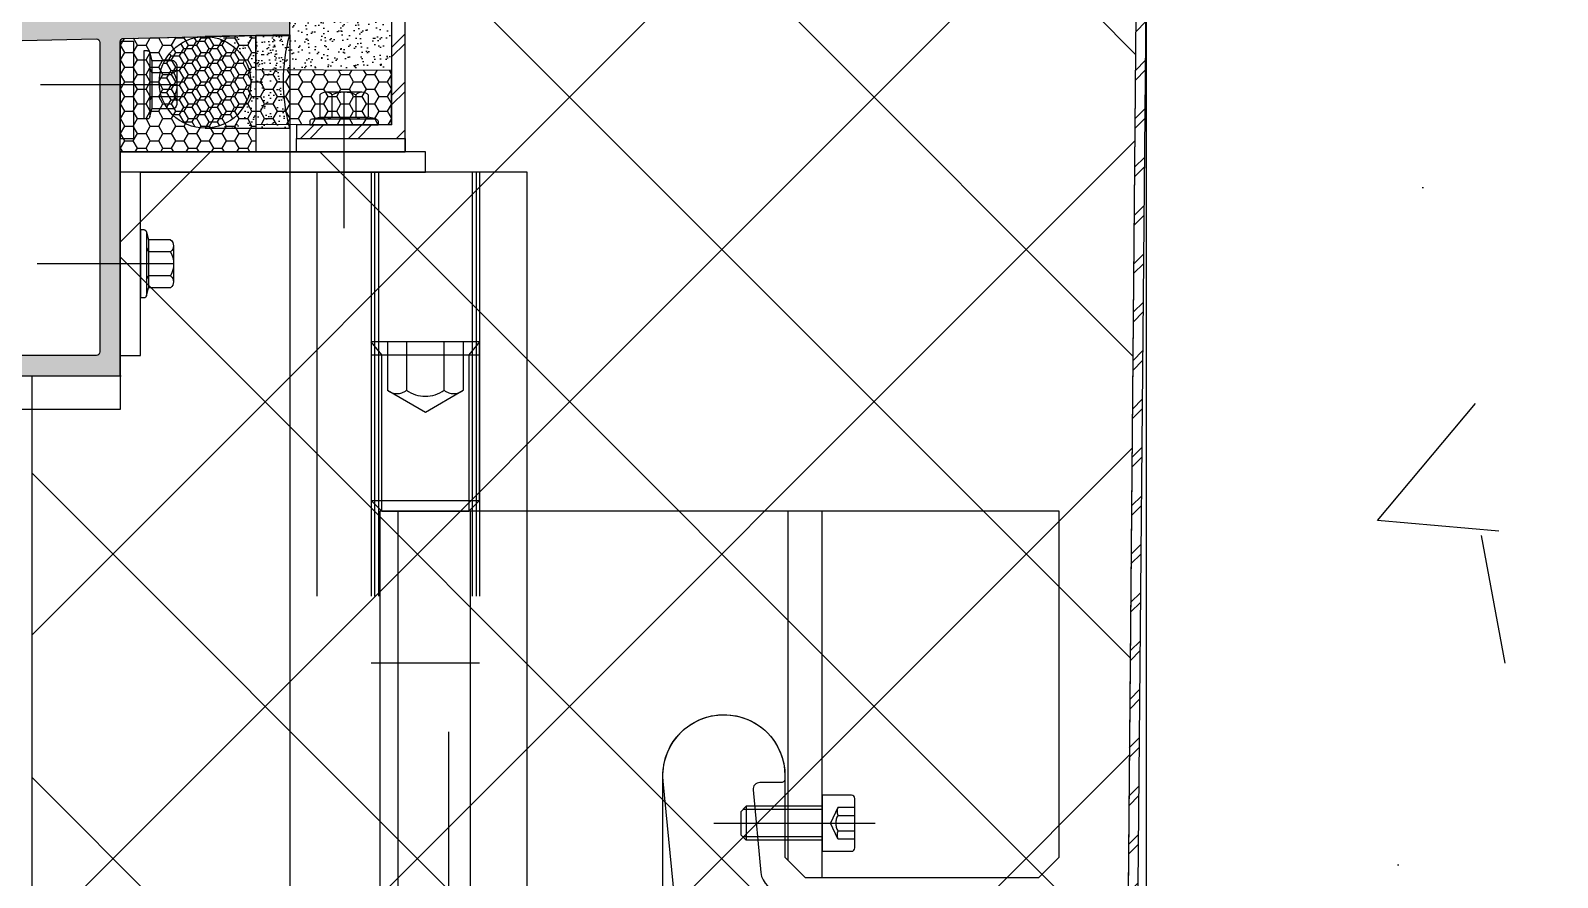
# Model space of a CAD drawing. Header units: millimetres. Extents: x 12351878 to 12381578, y 696206 to 738256.
# Drawn here: x 12366496.3 to 12366721.5, y 724454.5 to 724579.4 of the extents above; entities that cross this region are included whole.
import ezdxf

# ---------------------------------------------------------------- set-up
doc = ezdxf.new("R2010")
doc.units = ezdxf.units.MM
doc.header["$LTSCALE"] = 1000
for name, pattern in [('CENTER', [50.800000000000004, 31.75, -6.35, 6.35, -6.35]), ('CENTER2', [28.575000000000003, 19.05, -3.175, 3.175, -3.175]), ('DOT2', [0.125, 0, -0.125]), ('HIDDEN', [0.125, 0.0625, -0.0625]), ('HIDDEN2', [4.762499999999999, 3.175, -1.5875])]:
    doc.linetypes.add(name, pattern=pattern)
for name, color, linetype in [('A-WALL-PATT', 8, 'Continuous'), ('ELASTOMER', 6, 'Continuous'), ('ELASTOMER-V', 241, 'Continuous'), ('ELASTROMER-V', 241, 'Continuous'), ('EXTRUSION-V', 141, 'Continuous'), ('EXTRUSION1', 4, 'Continuous'), ('EXTRUSION2', 133, 'Continuous'), ('FASTENER', 191, 'Continuous'), ('GRID', 8, 'CENTER'), ('INSUL', 8, 'HIDDEN'), ('SILICONE', 8, 'Continuous'), ('STEEL', 3, 'Continuous'), ('STEEL-V', 71, 'Continuous'), ('SYMBOL', 7, 'Continuous'), ('型材断面填充', 254, 'Continuous')]:
    doc.layers.add(name, color=color, linetype=linetype)
pattern_1 = [(0, (-32889.20458226278, 32354.46443562792), (1.875, 1.082531754730548), [1.25, -2.5]), (120, (-32889.20458226278, 32354.46443562792), (-1.875, 1.082531754730549), [1.249999999999995, -2.49999999999999]), (59.99999999999999, (-32889.20458226278, 32354.46443562792), (4.163336342344337e-16, 2.165063509461097), [-2.5, 1.25])]

# ---------------------------------------------------------------- blocks, each defined once
blk = doc.blocks.new('*U74')
at = {"linetype": 'ByBlock', "lineweight": -2}
for p, q in [((2.657142857144208, 4.857142857152212), (-2.657142857144208, 4.857142857152212)), ((-3.542857142858338, 4.400000000008731), (-3.542857142858338, 1.14285714286234)), ((-1.77142857142826, 4.400000000008731), (-1.77142857142826, 1.14285714286234)), ((1.77142857142826, 4.400000000008731), (1.77142857142826, 1.14285714286234)), ((3.542857142858338, 4.400000000008731), (3.542857142858338, 1.14285714286234)), ((-5.028571428571013, 0.5142857142927824), (-5.028571428571013, 7.275957614183426e-12)), ((5.028571428571013, 7.275957614183426e-12), (-5.028571428571013, 7.275957614183426e-12)), ((-4.685714285715221, 0.857142857152212), (-3.542857142858338, 1.14285714286234)), ((4.685714285715221, 0.857142857152212), (-4.685714285715221, 0.857142857152212)), ((3.542857142858338, 1.14285714286234), (-3.542857142858338, 1.14285714286234)), ((-2.332922000361577, 0.857142857152212), (-1.77142857142826, 1.14285714286234)), ((2.458636286075489, 0.857142857152212), (1.77142857142826, 1.14285714286234)), ((4.685714285715221, 0.857142857152212), (3.542857142858338, 1.14285714286234)), ((5.028571428571013, 0.5142857142927824), (5.028571428571013, 7.275957614183426e-12))]:
    blk.add_line(p, q, dxfattribs=at)
for centre, radius, start, end in [((-2.657142857144208, 3.770535714291327), 1.086607142857136, 35.40085557752613, 144.5991444224739), ((0, 1.196428571434808), 3.660714285714072, 61.05941179989344, 118.9405882001066), ((2.657142857144208, 3.770535714291327), 1.086607142857129, 35.40085557752613, 144.5991444224739), ((-4.685714285715221, 0.5142857142927824), 0.3428571428571428, 90, 180), ((4.685714285715221, 0.5142857142927824), 0.3428571428571428, 0, 90)]:
    blk.add_arc(centre, radius, start, end, dxfattribs=at)
at = {"layer": 'GRID', "ltscale": 0.5}
blk.add_line((0, 4.857142857159488), (0, -15.2504499456628), dxfattribs=at)
blk = doc.blocks.new('gyblcqs2')
at = {"layer": 'ELASTOMER-V', "linetype": 'ByBlock'}
h = blk.add_hatch(dxfattribs=at)
h.set_pattern_fill('HONEY', color=256, scale=10, style=0)
h.set_pattern_definition([(0, (-28725.5163159091, 28341.05288615252), (1.875, 1.082531754730548), [1.25, -2.5]), (120, (-28725.5163159091, 28341.05288615252), (-1.875, 1.082531754730549), [1.249999999999989, -2.499999999999979]), (59.99999999999999, (-28725.5163159091, 28341.05288615252), (4.163336342344337e-16, 2.165063509461097), [-2.5, 1.25])])
edge = h.paths.add_edge_path()
edge.add_arc((3374.498922187835, -3001.173253379064), 6.753481548423359, 0, 360)
at = {"layer": 'SILICONE', "linetype": 'ByBlock'}
h = blk.add_hatch(dxfattribs=at)
h.set_pattern_fill('AR-SAND', color=256, angle=270, style=0)
h.set_pattern_definition([(307.5, (-28725.5163159091, 28341.05288615252), (1.926823769013159, 0.0629933581096078), [0, -1.519999999999994, 0, -1.699999999999994, 0, -1.624999999999994]), (277.5, (-28725.5163159091, 28341.05288615252), (2.82214606522974, -1.769776705267728), [0, -0.82, 0, -1.37, 0, -0.525]), (237.5, (-28725.5163159091, 28342.28288615262), (0.005659053536964369, -3.114141861751495), [0, -0.5, 0, -1.8, 0, -2.35]), (227.5, (-28725.5163159091, 28342.28288615262), (0.8776755649342488, -3.006126604572294), [0, -0.2499999999999987, 0, -1.179999999999989, 0, -1.349999999999989])])
edge = h.paths.add_edge_path()
edge.add_line((3386.99998813495, -2994.145414050785), (3374.498922187631, -2994.418164581672))
edge.add_arc((3374.498118530959, -3001.172449754551), 6.754285220730952, -89.99318267530771, 89.99318267524598, ccw=False)
edge.add_line((3374.498922187835, -3007.92673492746), (3386.999987759627, -3007.926735268105))
edge.add_arc((3412.300950417295, -3001.036075348849), 26.22250761355499, 164.7651204505971, 195.234876426847, ccw=False)
at = {"layer": 'ELASTOMER'}
blk.add_circle((3374.498922187835, -3001.173253379064), 6.753481548423359, dxfattribs=at)
at = {"layer": 'ELASTROMER-V', "linetype": 'HIDDEN', "elevation": 5.176894548983447e-10}
blk.add_lwpolyline([(3361.99998813495, -3009.428334188764), (3363.99998813495, -3009.428342525614), (3363.99998813495, -2995.145329346997), (3361.99998813495, -2995.145321010263)], close=True, dxfattribs=at)
at = {"layer": 'SILICONE', "elevation": -6.694355303533307e-08}
blk.add_lwpolyline([(3386.99998813495, -2994.145414050785), (3374.498922187835, -2994.418164581642, -0.9998810223153977), (3374.498922187835, -3007.92673492746), (3386.999987758696, -3007.926735268207, -0.133738286600019)], format="xyb", close=True, dxfattribs=at)
at = {"layer": 'FASTENER', "xscale": -1, "rotation": 269.9998805842857}
blk.add_blockref('*U74', (3365.499988218769, -3001.536835742765), dxfattribs=at)
blk = doc.blocks.new('M16x25紧定螺钉')
at = {"color": 0, "linetype": 'HIDDEN'}
for p, q in [((-6.400001007872561, 23.09319395154671), (-8.000001259849341, 25)), ((8.000001259841156, 25), (-8.000001259849341, 25)), ((-5.574803149602303, 25), (-5.574803149602303, 17.85669291339218)), ((5.57480315180419, 25), (5.57480315180419, 17.85669291466911)), ((8.000001259841156, 25), (6.400001010075357, 23.09319395154671)), ((-8.000001259849341, 23.09319395154671), (8.000001259841156, 23.09319395154671)), ((-6.400001007872561, 0), (-6.400001007872561, 23.09319395154671)), ((6.400001010075357, 23.09319395154671), (6.400001007872561, 0))]:
    blk.add_line(p, q, dxfattribs=at)
at = {"color": 0, "linetype": 'ByBlock'}
for p, q in [((-8.000001259849341, 25), (-8.000001259849341, 1.60000025197769)), ((8.000001262013939, 1.60000025197769), (8.000001259841156, 25)), ((8.000001259841156, 1.60000025197769), (8.000001259841156, 25)), ((-8.000001259849341, 1.60000025197769), (8.000001262013939, 1.60000025197769)), ((-8.000001259849341, 1.60000025197769), (-6.400001007872561, 0)), ((-6.400001007872561, 0), (6.400001007872561, 0)), ((6.400001007872561, 0), (8.000001259841156, 1.60000025197769))]:
    blk.add_line(p, q, dxfattribs=at)
at = {"color": 0, "linetype": 'HIDDEN'}
blk.add_lwpolyline([(-2.787401574791147, 25), (-2.787401574829346, 17.85669291335762, -0.3617968702112095), (-5.574803149602303, 17.85669291339218), (-9.094947017729282e-12, 14.63807881429057), (5.57480315180419, 17.85669291466911, -0.3617968702112239), (2.787401577032142, 17.85669291335762), (2.787401574831165, 25)], format="xyb", dxfattribs=at)
blk.add_arc((1.129592419601977e-09, 21.78119709906059), 4.813661875220047, 234.6155078824984, 305.3844921162871, dxfattribs=at)
blk = doc.blocks.new('HSM05x12')
at = {"layer": 'FASTENER', "color": 9, "linetype": 'CENTER2'}
blk.add_line((0, -15.97678127722986), (0, 7.799587753531569), dxfattribs=at)
at = {"layer": 'FASTENER', "color": 8, "linetype": 'HIDDEN2'}
for p, q in [((-2.30940107675849, 4.82000000000005), (-2.30940107675849, 2.31999999999789)), ((-1.154700538379302, 2.32000000000005), (-1.154700538379302, 4.82000000000005)), ((1.154700538379302, 4.82000000000005), (1.154700538379302, 2.32000000000005)), ((2.30940107675849, 2.32000000000005), (2.30940107675849, 4.82000000000005)), ((-2.309401076759514, 2.319999999998458), (-3.410605131648481e-13, 1.243108592156204)), ((2.30940107675849, 2.32000000000005), (0, 1.243108592156204)), ((-2.5, 0), (-2.5, -6)), ((-2, 0), (-2, -6)), ((2, 0), (2, -6)), ((2.5, 0), (2.5, -6))]:
    blk.add_line(p, q, dxfattribs=at)
at = {"layer": 'FASTENER'}
for p, q in [((-2.5, -6), (-2.5, -11.20000000000005)), ((2.5, -6), (2.5, -11.19999999999993)), ((-2.5, -11.20000000000005), (-1.700000000000045, -12)), ((2.5, -11.20000000000005), (1.700000000000045, -12)), ((-1.700000000000045, -12.00000000000011), (1.700000000000045, -12))]:
    blk.add_line(p, q, dxfattribs=at)
at = {"layer": 'FASTENER', "color": 8}
for p, q in [((-2, -6), (-2, -11.70000000000005)), ((2, -6), (2, -11.70000000000005)), ((-2.5, -11.20000000000005), (2.5, -11.20000000000005))]:
    blk.add_line(p, q, dxfattribs=at)
at = {"layer": 'FASTENER'}
blk.add_lwpolyline([(-4.139999999999986, 0), (4.139999999999986, 0), (4.139999999999986, 4.32000000000005, 0.414213562373095), (3.639999999999986, 4.82000000000005), (-3.639999999999986, 4.82000000000005, 0.414213562373095), (-4.139999999999986, 4.32000000000005)], format="xyb", close=True, dxfattribs=at)
at = {"layer": 'FASTENER', "color": 8, "linetype": 'HIDDEN2'}
for centre, radius, start, end in [((-1.732050807571113, 3.55813164784206), 1.366127120997101, 245.0000000000356, 294.9999999999644), ((0, 4.211891405741426), 2.216435522286071, 238.6025353994529, 301.3974646005471), ((1.732050807571113, 3.55813164784206), 1.366127120997101, 245.0000000000356, 294.9999999999644)]:
    blk.add_arc(centre, radius, start, end, dxfattribs=at)
blk = doc.blocks.new('20221207-AZM03')
at = {"layer": 'EXTRUSION-V', "linetype": 'HIDDEN'}
for p, q in [((-99.99991445196792, 124.9999999999782, -3.897280540496723e-05), (-99.99913865236158, -80.00000000001455, 0.0005034949575291102)), ((-95.99913865241979, 124.9999999999782, -0.008371110168176342), (-95.99913865236158, -80.00000000001455, 0.0005034949575291102)), ((-88.00000791467028, 124.9999999999782, -0.008874669647031644), (-88.00000791467028, 52.59592648219405, -0.008874669647031644)), ((-87.50000791467028, 124.9999999999782, -0.008874669647031644), (-87.50000791467028, 52.59592648219405, -0.008874669647031644)), ((-86.90000665484695, 124.9999999999782, -0.008874605125705452), (-86.90000665478874, -80.00000000001455)), ((-73.10000665485859, 124.9999999999782, -0.008874605125705452), (-73.10000665480038, -80.00000000000728)), ((-72.50000539497705, 124.9999999999782, -0.008874669647031644), (-72.50000539497705, 52.59592648219405, -0.008874669647031644)), ((-72.00000539497705, 124.9999999999782, -0.008874669647031644), (-72.00000539497705, 52.59592648219405, -0.008874669647031644)), ((-84.06605242144724, 74.99999999997817), (-84.06605242144724, -20.00000000002183)), ((-76.54938735700853, -20.00000000002183), (-76.54938735700853, 74.99999999997817)), ((-73.39938735698524, 74.99999999997817), (-73.39938735698524, -20.00000000002183)), ((-26.4573183406319, 23.50000000184082, -0.008874605124980698), (-26.4573183406319, 74.99999999997817, -0.008874605124980698)), ((-21.4573183406319, 21.00000000184082, -0.008874605124980698), (-21.4573183406319, 74.99999999997817, -0.008874605124980698)), ((-72.00000539497705, 52.59592648219405, -0.008874605125705452), (-88.00000791467028, 52.59592648219405, -0.008874609561551011))]:
    blk.add_line(p, q, dxfattribs=at)
at = {"layer": 'EXTRUSION2'}
blk.add_lwpolyline([(-125.0140091272988, 124.9999999999782), (-125.0140091272988, 90.00000677529897), (-185.0000066503708, 90.00000677529897), (-185.0000066503708, -80.00297596374003), (-65.00000665045809, -80.00000000000728), (-65.0000066505163, 124.9999999999782)], close=True, dxfattribs=at)
at = {"layer": 'EXTRUSION2', "elevation": 0.008874605125705448}
blk.add_lwpolyline([(13.49999334916356, 24.00000000181171), (13.49999334922177, 74.99999999997817), (-86.69938735709002, 74.99999999997817), (-86.69938735709002, -20.00000000002183), (-47.9573183406319, -20.00000000002183), (-45.95731833632453, -17.99999999571446), (-44.9573183406319, -17.00000000002183), (-44.9573183406319, 35.99999999997817, -0.9999999999999999), (-26.9573183406319, 35.99999999997817), (-26.9573183406319, 24.00000000184082), (-23.9573183406319, 21.00000000184082), (10.49999334919266, 21.00000000184082)], format="xyb", close=True, dxfattribs=at)
at = {"layer": 'EXTRUSION2'}
blk.add_lwpolyline([(-41.95731834064645, 5), (-44.92199767740385, 35.20342960815469, -1.069153412926147), (-26.9664337287395, 35.59503840185062, -0.4714027029211819), (-27.45731834064645, 35), (-29.96282659527787, 35), (-30.66833484992094, 35, 0.4424391676672669), (-31.66378791343595, 33.90474666205409), (-30.49729750338884, 21.71423998616228, 0.3865402748554823), (-27.51093831296021, 19.00000000000728)], format="xyb", dxfattribs=at)
at = {"layer": 'FASTENER'}
blk.add_blockref('M16x25紧定螺钉', (-80.00000665050175, 74.99999999997817), dxfattribs=at)
at = {"layer": 'FASTENER', "rotation": 270.0000000004102}
blk.add_blockref('HSM05x12', (-21.4573183406319, 28.99999999994907), dxfattribs=at)
blk = doc.blocks.new('20211011-LC14')
at = {"layer": '型材断面填充', "linetype": 'ByBlock'}
h = blk.add_hatch(color=256, dxfattribs=at)
edge = h.paths.add_edge_path()
edge.add_line((45.5, -59.99999322282019), (174.9999933493964, -59.99999322470103))
edge.add_line((174.9999933493964, -59.99999322470103), (174.9999933493964, -10.75173527537845))
edge.add_arc((175.4999933493933, -10.75173527537425), 0.499999999996902, 91.24989143565108, 180.000000000481, ccw=False)
edge.add_line((175.4890868540533, -10.2518542411708), (199.9999933496438, -9.717070824521215))
edge.add_line((199.9999933496438, -9.717070824521215), (199.9999933496438, -7))
edge.add_arc((199.4999933496438, -7), 0.5, 0, 90)
edge.add_line((199.4999933496438, -6.5), (190.4999933493964, -6.5))
edge.add_arc((190.4999933493964, -6), 0.5, 180, 270, ccw=False)
edge.add_line((189.9999933493964, -6), (189.9999933493964, 30.50758648334886))
edge.add_arc((188.9999933493831, 30.5075864833463), 1.000000000013301, 1.467635152195004e-10, 52.43140797121713)
edge.add_line((189.6097041102403, 31.30021047246191), (183.7695821635789, 35.79261196990774))
edge.add_arc((183.1598714027308, 34.99998798080215), 0.9999999999998032, 52.43140797127979, 90.00000000017589)
edge.add_line((183.1598714027277, 35.99998798080196), (176.9999933493964, 35.99998798078741))
edge.add_arc((176.9999933493964, 35.49998798078741), 0.5, 90, 180)
edge.add_line((176.4999933493964, 35.49998798078741), (176.4999933493964, 34.99998798078741))
edge.add_arc((176.9999933493964, 34.99998798078741), 0.5, 180, 270)
edge.add_line((176.9999933493964, 34.49998798078741), (177.9999933493964, 34.49998798078741))
edge.add_line((177.9999933493964, 34.49998798078741), (177.9999933493964, 32.99998798078741))
edge.add_arc((178.9999933493971, 32.99998798078676), 1.000000000000739, 179.9999999999625, 277.4377230727216)
edge.add_arc((179.1999933494058, 32.29998798077687), 0.2999999999905972, 256.3982532902521, 359.9999999997897)
edge.add_line((179.4999933493964, 32.29998798077577), (179.4999933493964, 33.99998798078741))
edge.add_line((179.4999933493964, 33.99998798078741), (181.4999933493964, 33.99998798078741))
edge.add_line((181.4999933493964, 33.99998798078741), (181.4999933493964, 23.99998798078741))
edge.add_line((181.4999933493964, 23.99998798078741), (179.4999933493964, 23.99998798078741))
edge.add_line((179.4999933493964, 23.99998798078741), (179.4999933493964, 25.69998798080633))
edge.add_arc((179.1999933494009, 25.69998798080624), 0.2999999999955207, 1.628443996933635e-11, 103.601746708554)
edge.add_arc((178.9999933494039, 24.9999879807949), 1.000000000007517, 82.56227692772002, 180.0000000004289)
edge.add_line((177.9999933493964, 24.99998798078741), (177.9999933494109, 22.99998798082379))
edge.add_arc((178.9999933494109, 22.99998798083107), 1, 180.0000000004169, 270)
edge.add_line((178.9999933494109, 21.99998798083107), (181.4999933493964, 21.99998798083107))
edge.add_arc((181.4999933493964, 23.99998798083107), 2, 270, 360)
edge.add_line((183.4999933493964, 23.99998798083107), (183.4999933493964, 26.99998798083107))
edge.add_arc((185.2499933494255, 26.99998798082379), 1.750000000029104, 1.190869625133928e-10, 179.9999999997618, ccw=False)
edge.add_line((186.9999933494546, 26.99998798082743), (186.9999933494109, -4.064733805778815))
edge.add_arc((183.9999933494078, -4.064733805770977), 3.000000000003098, 271.2498914352225, 359.99999999985033, ccw=False)
edge.add_line((184.0654323214258, -7.064020011013781), (131.9999935747255, -8.199993224701757))
edge.add_line((131.9999935747255, -8.199993224701757), (111.50000000008, -8.199993224701757))
edge.add_line((111.50000000008, -8.199993224701757), (111.5000000000655, -1.499993224701029))
edge.add_line((111.5000000000655, -1.499993224701029), (112.5000000000509, -1.499993224701029))
edge.add_line((112.5000000000509, -1.499993224701029), (112.5000000000509, 0.5000067752989708))
edge.add_line((112.5000000000509, 0.5000067752989708), (111.5000000000655, 0.5000067752989708))
edge.add_line((111.5000000000655, 0.5000067752989708), (111.5000000000073, 31.99998798081288))
edge.add_arc((112.5000000000127, 31.99998798081106), 1.000000000005457, 89.9999999998958, 179.9999999998958, ccw=False)
edge.add_line((112.5000000000146, 32.99998798081651), (116.0000000000728, 32.99998798080196))
edge.add_arc((116.0000000000709, 31.99998798080742), 0.999999999994543, 7.294715942407493e-10, 89.9999999998958, ccw=False)
edge.add_line((117.0000000000655, 31.99998798082015), (117.000000000211, 23.99998798068555))
edge.add_arc((119.0000000001164, 23.99998798072193), 1.999999999905413, 180.0000000010422, 270)
edge.add_line((119.0000000001164, 21.99998798081651), (124.0000000000655, 21.99998798081651))
edge.add_arc((124.0000000000655, 22.99998798081651), 1, 270, 360.0000000016676)
edge.add_line((125.0000000000655, 22.99998798084562), (125.0000000000073, 24.99998798084562))
edge.add_arc((124.0000000000056, 24.99998798081435), 1.000000000001677, 1.791695507596476e-09, 97.4377230638316)
edge.add_arc((123.8000000000534, 25.69998798087149), 0.2999999999879551, 76.39825327102172, 179.9999999999389)
edge.add_line((123.5000000000655, 25.69998798087181), (123.5000000000655, 23.99998798080196))
edge.add_line((123.5000000000655, 23.99998798080196), (120.0000000001237, 23.99998798080196))
edge.add_line((120.0000000001237, 23.99998798080196), (120.0000000000655, 33.99998798080196))
edge.add_line((120.0000000000655, 33.99998798080196), (123.5000000000073, 33.99998798081651))
edge.add_line((123.5000000000073, 33.99998798081651), (123.4999999998909, 32.2999879808267))
edge.add_arc((123.7999999998824, 32.2999879808081), 0.2999999999915417, 179.9999999964473, 283.6017467767163)
edge.add_arc((124.0000000001817, 32.99998798072946), 0.9999999998255769, 262.56227692888, 360.0000000041538)
edge.add_line((125.0000000000073, 32.99998798080196), (124.9999999998618, 34.99998798088927))
edge.add_arc((123.9999999998563, 34.99998798081106), 1.000000000005457, 4.481477879469995e-09, 90.00000000010422)
edge.add_line((123.9999999998545, 35.99998798081651), (103.5000000000218, 35.99998798077286))
edge.add_arc((103.5000000000218, 35.49998798077286), 0.5, 90, 180)
edge.add_line((103.0000000000218, 35.49998798077286), (103.0000000000218, 34.99998798077286))
edge.add_arc((103.5000000000218, 34.99998798077286), 0.5, 180, 270)
edge.add_line((103.5000000000218, 34.49998798077286), (105.0000000000218, 34.49998798077286))
edge.add_line((105.0000000000218, 34.49998798077286), (105.0000000000218, 32.99998798077286))
edge.add_arc((106.0000000000212, 32.99998798077345), 0.9999999999993321, 180.0000000000338, 277.4377230715521)
edge.add_arc((106.2000000000048, 32.29998798079065), 0.3000000000170459, 256.3982532923818, 359.9999999999375)
edge.add_line((106.5000000000218, 32.29998798079032), (106.5000000000218, 33.99998798077286))
edge.add_line((106.5000000000218, 33.99998798077286), (108.5000000000218, 33.99998798077286))
edge.add_line((108.5000000000218, 33.99998798077286), (108.5000000000218, 23.99998798077286))
edge.add_line((108.5000000000218, 23.99998798077286), (106.5000000000218, 23.99998798077286))
edge.add_line((106.5000000000218, 23.99998798077286), (106.5000000000218, 25.6999879807554))
edge.add_arc((106.2000000000048, 25.69998798075507), 0.3000000000170502, 6.242368654464284e-11, 103.6017467076182)
edge.add_arc((106.0000000000212, 24.99998798077227), 0.999999999999327, 82.56227692844786, 180.0000000001747)
edge.add_line((105.0000000000218, 24.99998798076922), (105.0000000000364, 19.49998798081651))
edge.add_arc((105.5000000000364, 19.49998798081651), 0.5, 180, 270)
edge.add_arc((105.5000000000364, 19.49998798081651), 0.5, 270, 360)
edge.add_line((106.0000000000364, 19.49998798081651), (106.0000000000364, 21.49998798081651))
edge.add_arc((106.5000000000364, 21.49998798081651), 0.5, 90, 180, ccw=False)
edge.add_line((106.5000000000364, 21.99998798081651), (108.0000000000655, 21.99998798081651))
edge.add_arc((108.0000000000655, 21.49998798081651), 0.5, 0, 90, ccw=False)
edge.add_line((108.5000000000655, 21.49998798081651), (108.5000000000364, -7.734300553041976))
edge.add_arc((107.5000000000354, -7.734300553039377), 1.000000000001023, 271.2498914352219, 359.9999999998511, ccw=False)
edge.add_line((107.521812990708, -8.734062621453631), (45.5, -9.999999459010724))
edge.add_line((45.5, -9.999999459010724), (45.5, -59.99999322282019))
edge = h.paths.add_edge_path(flags=16)
edge.add_arc((75.0086605792092, -51.28882775917852), 1.250000000020597, 42.02259133176598, 150.0000000000991)
edge.add_arc((75.0086605791821, -51.28882775917616), 1.249999999995949, 149.9999999995717, 222.0225913363789)
edge.add_arc((71.99999279628123, -53.99999322291674), 2.799999999960264, 38.51962426091262, 42.022591337593326, ccw=False)
edge.add_line((74.1906985014939, -52.25620180393162), (74.07333926727006, -52.34961920136993))
edge.add_arc((71.99999279602798, -53.99999322273082), 2.650000000036765, 21.480375746598384, 38.519624254696794, ccw=False)
edge.add_line((74.46593185987149, -53.02960951841305), (74.6055133162954, -52.97468213892716))
edge.add_arc((71.99999279603396, -53.99999322268626), 2.799999999996905, -81.48037574543753, 21.480375745872777, ccw=False)
edge.add_line((72.41480761086859, -56.76909572519071), (72.39258538863214, -56.62075094826287))
edge.add_arc((71.99999279604526, -53.99999322273653), 2.649999999935864, 261.4803757457741, 278.51962425422585, ccw=False)
edge.add_line((71.60740020345838, -56.62075094826287), (71.58517798122193, -56.76909572518707))
edge.add_arc((71.99999279604158, -53.99999322267825), 2.799999999999015, 158.5196242544002, 261.48037574575386, ccw=False)
edge.add_line((69.3944722757733, -52.9746821389308), (69.53405373221904, -53.02960951841669))
edge.add_arc((71.99999279606013, -53.99999322268869), 2.650000000017758, 141.4803757462408, 158.5196242543033, ccw=False)
edge.add_line((69.92664632480592, -52.34961920137357), (69.80928709058207, -52.25620180393162))
edge.add_arc((71.99999279605318, -53.99999322252565), 2.799999999918901, 137.9774086699114, 141.4803757486422, ccw=False)
edge.add_arc((68.99132501288854, -51.28882775914204), 1.249999999994295, 317.9774086670595, 389.9999999984742)
edge.add_arc((68.99132501290171, -51.28882775913509), 1.249999999979404, 29.99999999849995, 137.9774086667433)
edge.add_arc((71.99999279604319, -53.99999322270644), 5.300000000001076, 137.9774086668162, 205.5332289660821)
edge.add_arc((66.76644715375635, -56.49999322470946), 0.4999999999915714, -89.99999999988768, 25.53322896562088, ccw=False)
edge.add_line((66.76644715375733, -56.99999322470103), (49.00000241334783, -56.99999322469739))
edge.add_arc((49.00000241334965, -56.49999322469557), 0.500000000001819, 180.0000031805986, 269.99999999979156, ccw=False)
edge.add_line((48.50000241334783, -56.49999325245153), (48.50000002712477, -13.51173516875497))
edge.add_arc((49.00000002712891, -13.51173514100403), 0.5000000000041432, 91.24989143479507, 180.0000031800236, ccw=False)
edge.add_line((48.98909353179624, -13.01185410679318), (70.23908630094229, -12.54821789901325))
edge.add_arc((70.24999279627758, -13.0480989332204), 0.5000000000005079, -5.701394911739044e-11, 91.24989143510459, ccw=False)
edge.add_line((70.7499927962781, -13.0480989332209), (70.74999279626354, -17.47030064551655))
edge.add_arc((70.24999279625544, -17.47030064551039), 0.5000000000081002, 287.5611883120212, 359.99999999929446, ccw=False)
edge.add_arc((71.99999279628257, -22.99999322285714), 5.299999999996959, 107.5611883117985, 222.0225913318535)
edge.add_arc((68.99132501310666, -25.71115868633418), 1.250000000012838, 222.0225913318841, 330.0000000000674)
edge.add_arc((68.9913250131158, -25.71115868634203), 1.250000000001007, 330.0000000001693, 402.0225913373843)
edge.add_arc((71.9999927960355, -22.99999322258146), 2.799999999982575, 218.5196242607475, 222.0225913371903, ccw=False)
edge.add_line((69.80928709080035, -24.74378464157417), (69.9266463250242, -24.65036724413585))
edge.add_arc((71.99999279624363, -22.99999322282524), 2.649999999987746, 201.480375746101, 218.5196242541512, ccw=False)
edge.add_line((69.53405373243731, -23.97037692710364), (69.39447227599157, -24.02530430659317))
edge.add_arc((71.9999927962731, -22.99999322283903), 2.800000000013791, 98.51962425417378, 201.480375745628, ccw=False)
edge.add_line((71.58517798145476, -20.23089072031507), (71.60740020367666, -20.37923549724292))
edge.add_arc((71.99999279627082, -22.99999322281533), 2.649999999982505, 81.48037574576608, 98.51962425423392, ccw=False)
edge.add_line((72.39258538886497, -20.37923549724292), (72.41480761108687, -20.23089072032963))
edge.add_arc((71.9999927962941, -22.99999322282195), 2.79999999997872, -21.48037574604598, 81.48037574624772, ccw=False)
edge.add_line((74.60551331653551, -24.02530430658226), (74.46593186008977, -23.97037692710364))
edge.add_arc((71.99999279629684, -22.9999932228418), 2.649999999969225, 321.4803757458871, 338.51962425412614, ccw=False)
edge.add_line((74.07333926750289, -24.65036724413949), (74.19069850172673, -24.74378464157417))
edge.add_arc((71.99999279633695, -22.99999322260201), 2.800000000090753, 317.9774086639677, 321.48037574155217, ccw=False)
edge.add_arc((75.00866057940762, -25.71115868634458), 1.24999999999292, 137.9774086652671, 209.9999999995247)
edge.add_arc((75.00866057941116, -25.7111586863079), 1.250000000014323, 210.0000000008996, 317.9774086676779)
edge.add_arc((71.99999279623631, -22.99999322282653), 5.30000000000055, 317.9774086680007, 432.4388116882859)
edge.add_arc((73.74999279624922, -17.47030064549503), 0.4999999999856778, 180.0000000003807, 252.438811688112, ccw=False)
edge.add_line((73.24999279626354, -17.47030064549836), (73.24999279623444, -12.97173529655993))
edge.add_arc((73.74999279623313, -12.97173529655399), 0.4999999999986926, 91.24989143501801, 180.0000000006803, ccw=False)
edge.add_line((73.73908630089863, -12.47185426234864), (148.2390868541188, -10.84639969815908))
edge.add_arc((148.2499933494541, -11.34628073236622), 0.5000000000005079, -4.737898962048348e-10, 91.24989143510459, ccw=False)
edge.add_line((148.7499933494546, -11.34628073237036), (148.7499933494255, -17.47030064361024))
edge.add_arc((148.2499933494215, -17.47030064360345), 0.5000000000040075, 287.56118831167794, 359.999999999222, ccw=False)
edge.add_arc((149.9999933494436, -22.99999322094694), 5.29999999999644, 107.5611883117897, 222.0225913318623)
edge.add_arc((146.9913255662686, -25.71115868442424), 1.250000000012838, 222.0225913318841, 330.0000000000674)
edge.add_arc((146.9913255662738, -25.7111586844325), 1.250000000004232, 330.0000000002767, 402.0225913372768)
edge.add_arc((149.9999933491974, -22.99999322067152), 2.799999999982564, 218.5196242607477, 222.0225913371905, ccw=False)
edge.add_line((147.8092876439623, -24.74378463966423), (147.9266468781861, -24.65036724222591))
edge.add_arc((149.9999933494056, -22.9999932209153), 2.649999999987735, 201.4803757461011, 218.5196242541514, ccw=False)
edge.add_line((147.5340542855993, -23.9703769251937), (147.3944728291535, -24.02530430468323))
edge.add_arc((149.999993349435, -22.99999322092909), 2.800000000013778, 98.5196242541735, 201.4803757456281, ccw=False)
edge.add_line((149.5851785346167, -20.23089071840513), (149.6074007568386, -20.37923549533298))
edge.add_arc((149.9999933494328, -22.99999322090539), 2.649999999982505, 81.48037574576608, 98.51962425423392, ccw=False)
edge.add_line((150.3925859420269, -20.37923549533298), (150.4148081642488, -20.23089071841969))
edge.add_arc((149.9999933494494, -22.99999322091583), 2.799999999983478, -21.480375745923595, 81.48037574612528, ccw=False)
edge.add_line((152.6055138696975, -24.02530430467232), (152.4659324132517, -23.9703769251937))
edge.add_arc((149.9999933494619, -22.99999322093368), 2.649999999965637, 321.48037574587556, 338.5196242541379, ccw=False)
edge.add_line((152.0733398206648, -24.65036724222955), (152.1906990548887, -24.74378463966423))
edge.add_arc((149.9999933494989, -22.99999322069208), 2.800000000090753, 317.9774086639677, 321.48037574155217, ccw=False)
edge.add_arc((153.0086611325735, -25.71115868443506), 1.249999999996146, 137.9774086653744, 209.9999999994172)
edge.add_arc((153.0086611325724, -25.71115868440516), 1.250000000010084, 210.0000000006308, 317.9774086679457)
edge.add_arc((149.9999933493983, -22.99999322091659), 5.30000000000055, 317.9774086680007, 432.4388116882859)
edge.add_arc((151.7499933494112, -17.47030064358509), 0.4999999999856778, 180.0000000003807, 252.438811688112, ccw=False)
edge.add_line((151.2499933494255, -17.47030064358842), (151.2499933493818, -11.26991709568756))
edge.add_arc((151.7499933493824, -11.2699170956834), 0.5000000000005116, 91.24989143522191, 180.0000000004763, ccw=False)
edge.add_line((151.739086854046, -10.77003606147628), (171.4890868540533, -10.33912696880361))
edge.add_arc((171.499993349394, -10.8390080030125), 0.5000000000023668, 1.425064510840457e-10, 91.24989143572219, ccw=False)
edge.add_line((171.9999933493964, -10.83900800301126), (171.9999933493964, -56.49999322470103))
edge.add_arc((171.4999933493964, -56.49999322470103), 0.5, -90, 0, ccw=False)
edge.add_line((171.4999933493964, -56.99999322470103), (155.2335389911459, -56.99999322470467))
edge.add_arc((155.233538991146, -56.49999322471571), 0.4999999999889582, 154.4667710154247, 269.9999999999902, ccw=False)
edge.add_arc((149.9999933497054, -53.99999322102192), 5.299999999968824, 334.4667710152696, 402.0225913327018)
edge.add_arc((153.0086611328195, -51.28882775751473), 1.250000000010467, 42.0225913325575, 149.9999999993183)
edge.add_arc((153.0086611328168, -51.28882775747553), 1.2499999999885, 150.0000000008118, 222.0225913325261)
edge.add_arc((149.9999933497294, -53.99999322097716), 2.799999999946334, 38.519624254179575, 42.022591333125376, ccw=False)
edge.add_line((152.1906990551361, -52.25620180225815), (152.0733398209122, -52.34961919969646))
edge.add_arc((149.9999933497129, -53.99999322099028), 2.649999999961552, 21.480375745849074, 38.51962425413791, ccw=False)
edge.add_line((152.4659324134991, -53.02960951673231), (152.6055138699448, -52.97468213725369))
edge.add_arc((149.9999933497024, -53.99999322101073), 2.799999999978523, -81.48037574622481, 21.480375745975493, ccw=False)
edge.add_line((150.4148081644962, -56.76909572350269), (150.3925859422743, -56.6207509465894))
edge.add_arc((149.9999933496802, -53.99999322101699), 2.649999999982505, 261.4803757457661, 278.51962425423386, ccw=False)
edge.add_line((149.607400757086, -56.6207509465894), (149.5851785348641, -56.76909572351724))
edge.add_arc((149.9999933496824, -53.99999322100332), 2.800000000003849, 158.5196242540713, 261.48037574579723, ccw=False)
edge.add_line((147.3944728294155, -52.97468213723914), (147.5340542858467, -53.02960951672867))
edge.add_arc((149.9999933496405, -53.99999322104424), 2.649999999989733, 141.4803757448559, 158.5196242530523, ccw=False)
edge.add_line((147.9266468784481, -52.34961919969646), (147.8092876442242, -52.25620180225815))
edge.add_arc((149.999993349439, -53.99999322116994), 2.799999999916253, 137.9774086639156, 141.4803757402884, ccw=False)
edge.add_arc((146.9913255665362, -51.28882775749971), 1.249999999994314, 317.9774086626963, 390.0000000003141)
edge.add_arc((146.9913255665211, -51.28882775748836), 1.250000000001709, 29.99999999951777, 137.977408668035)
edge.add_arc((149.9999933496856, -53.99999322097142), 5.299999999981367, 137.9774086679963, 205.5332289847912)
edge.add_arc((144.766447708214, -56.49999322468714), 0.5000000000138956, -89.99999999995111, 25.53322898466388, ccw=False)
edge.add_line((144.7664477082144, -56.99999322470103), (116.2335456423025, -56.99999322470467))
edge.add_arc((116.2335456423025, -56.49999322470826), 0.4999999999964118, 154.4667710329495, 270.00000000000324, ccw=False)
edge.add_arc((111.0000000000382, -53.99999322266081), 5.299999999995034, 334.4667710335143, 402.0225913320492)
edge.add_arc((114.0086677832028, -51.28882775917175), 1.250000000011247, 42.02259133195885, 150.0000000004025)
edge.add_arc((114.0086677831805, -51.28882775917517), 1.249999999993661, 149.9999999997559, 222.0225913367588)
edge.add_arc((111.0000000002833, -53.99999322280141), 2.799999999883323, 38.51962425905418, 42.02259133573489, ccw=False)
edge.add_line((113.1907057054923, -52.25620180393526), (113.0733464712685, -52.34961920137357))
edge.add_arc((111.0000000000267, -53.99999322273427), 2.650000000036405, 21.480375746597076, 38.519624254697874, ccw=False)
edge.add_line((113.4659390638699, -53.02960951841669), (113.6055205203011, -52.9746821389308))
edge.add_arc((111.000000000036, -53.999993222687), 2.799999999999232, -81.48037574552, 21.480375745790525, ccw=False)
edge.add_line((111.414814814867, -56.76909572519435), (111.3925925926305, -56.6207509482665))
edge.add_arc((111.0000000000437, -53.99999322274017), 2.649999999935864, 261.4803757457741, 278.51962425422585, ccw=False)
edge.add_line((110.6074074074568, -56.6207509482665), (110.5851851852203, -56.76909572519071))
edge.add_arc((111.0000000000447, -53.99999322267916), 2.800000000002412, 158.5196242544876, 261.4803757456667, ccw=False)
edge.add_line((108.3944794797717, -52.97468213893444), (108.5340609362174, -53.02960951842033))
edge.add_arc((111.0000000000569, -53.99999322269142), 2.650000000015957, 141.480375746235, 158.519624254309, ccw=False)
edge.add_line((108.9266535288043, -52.34961920137721), (108.8092942945805, -52.25620180393526))
edge.add_arc((111.0000000000474, -53.99999322264162), 2.799999999985578, 137.9774086680468, 141.4803757467904, ccw=False)
edge.add_arc((107.9913322168887, -51.28882775915049), 1.249999999995207, 317.9774086673935, 389.9999999987043)
edge.add_arc((107.9913322168983, -51.28882775914105), 1.249999999982092, 29.9999999985518, 137.9774086664862)
edge.add_arc((111.0000000000454, -53.9999932227013), 5.300000000000498, 137.9774086668854, 205.5332289659723)
edge.add_arc((105.7664543577497, -56.49999322470443), 0.5000000000002403, -90.00000000097549, 25.53322896635558, ccw=False)
edge.add_line((105.7664543577412, -56.99999322470467), (77.23353843827499, -56.99999322470103))
edge.add_arc((77.23353843827094, -56.49999322471263), 0.4999999999883968, 154.4667710338029, 270.00000000046407, ccw=False)
edge.add_arc((71.9999927960307, -53.99999322263635), 5.299999999993781, 334.4667710330405, 402.0225913316526)
at = {"color": 0, "linetype": 'ByBlock'}
for points in [[(45.5, -59.99999322282019), (174.9999933493964, -59.99999322470103), (174.9999933493964, -10.75173527537845, -0.4078385165202371), (175.4890868540533, -10.2518542411708), (199.9999933496438, -9.717070824521215), (199.9999933496438, -7, 0.414213562373095), (199.4999933496438, -6.5), (190.4999933493964, -6.5, -0.414213562373095), (189.9999933493964, -6), (189.9999933493964, 30.50758648334886, 0.2328517585423637), (189.6097041102403, 31.30021047246191), (183.7695821635789, 35.79261196990774, 0.1654081306738528), (183.1598714027277, 35.99998798080196), (176.9999933493964, 35.99998798078741, 0.414213562373095), (176.4999933493964, 35.49998798078741), (176.4999933493964, 34.99998798078741, 0.414213562373095), (176.9999933493964, 34.49998798078741), (177.9999933493964, 34.49998798078741), (177.9999933493964, 32.99998798078741, 0.4527666257502844), (179.1294418261969, 32.00840183129912, 0.48558332890658), (179.4999933493964, 32.29998798077577), (179.4999933493964, 33.99998798078741), (181.4999933493964, 33.99998798078741), (181.4999933493964, 23.99998798078741), (179.4999933493964, 23.99998798078741), (179.4999933493964, 25.69998798080633, 0.4855833289011763), (179.1294418261969, 25.99157413029025, 0.4527666257500189), (177.9999933493964, 24.99998798078741), (177.9999933494109, 22.99998798082379, 0.4142135623709641), (178.9999933494109, 21.99998798083107), (181.4999933493964, 21.99998798083107, 0.414213562373095), (183.4999933493964, 23.99998798083107), (183.4999933493964, 26.99998798083107, -0.9999999999968817), (186.9999933494546, 26.99998798082743), (186.9999933494109, -4.064733805778815, -0.4078385165192145), (184.0654323214258, -7.064020011013781), (131.9999935747255, -8.199993224701757), (111.50000000008, -8.199993224701757), (111.5000000000655, -1.499993224701029), (112.5000000000509, -1.499993224701029), (112.5000000000509, 0.5000067752989708), (111.5000000000655, 0.5000067752989708), (111.5000000000073, 31.99998798081288, -0.414213562373095), (112.5000000000146, 32.99998798081651), (116.0000000000728, 32.99998798080196, -0.4142135623688329), (117.0000000000655, 31.99998798082015), (117.000000000211, 23.99998798068555, 0.4142135623677674), (119.0000000001164, 21.99998798081651), (124.0000000000655, 21.99998798081651, 0.4142135623816193), (125.0000000000655, 22.99998798084562), (125.0000000000073, 24.99998798084562, 0.4527666256939276), (123.8705515233596, 25.99157413032299, 0.4855833290110654), (123.5000000000655, 25.69998798087181), (123.5000000000655, 23.99998798080196), (120.0000000001237, 23.99998798080196), (120.0000000000655, 33.99998798080196), (123.5000000000073, 33.99998798081651), (123.4999999998909, 32.2999879808267, 0.4855833292879745), (123.8705515234324, 32.0084018314119, 0.4527666257635057), (125.0000000000073, 32.99998798080196), (124.9999999998618, 34.99998798088927, 0.4142135623507187), (123.9999999998545, 35.99998798081651), (103.5000000000218, 35.99998798077286, 0.414213562373095), (103.0000000000218, 35.49998798077286), (103.0000000000218, 34.99998798077286, 0.414213562373095), (103.5000000000218, 34.49998798077286), (105.0000000000218, 34.49998798077286), (105.0000000000218, 32.99998798077286, 0.4527666257437639), (106.1294484768005, 32.00840183128457, 0.4855833288958899), (106.5000000000218, 32.29998798079032), (106.5000000000218, 33.99998798077286), (108.5000000000218, 33.99998798077286), (108.5000000000218, 23.99998798077286), (106.5000000000218, 23.99998798077286), (106.5000000000218, 25.6999879807554, 0.48558332889589), (106.1294484768005, 25.99157413026114, 0.4527666257448599), (105.0000000000218, 24.99998798076922), (105.0000000000364, 19.49998798081651, 0.414213562373095), (105.5000000000364, 18.99998798081651, 0.414213562373095), (106.0000000000364, 19.49998798081651), (106.0000000000364, 21.49998798081651, -0.414213562373095), (106.5000000000364, 21.99998798081651), (108.0000000000655, 21.99998798081651, -0.414213562373095), (108.5000000000655, 21.49998798081651), (108.5000000000364, -7.734300553041976, -0.4078385165192223), (107.521812990708, -8.734062621453631), (45.5, -9.999999459010724)], [(75.93726174687617, -50.45204829512659, 0.5094012912311838), (73.92612882445974, -50.66382775917009, 0.3250286796866858), (74.08005941160081, -52.12560722328635, -0.01528576763282711), (74.1906985014939, -52.25620180393162), (74.07333926727006, -52.34961920136993, -0.07448503858983203), (74.46593185987149, -53.02960951841305), (74.6055133162954, -52.97468213892716, -0.4821316613257056), (72.41480761086859, -56.76909572519071), (72.39258538863214, -56.62075094826287, -0.0744850385913825), (71.60740020345838, -56.62075094826287), (71.58517798122193, -56.76909572518707, -0.4821316613259378), (69.3944722757733, -52.9746821389308), (69.53405373221904, -53.02960951841669, -0.07448503858967444), (69.92664632480592, -52.34961920137357), (69.80928709058207, -52.25620180393162, -0.0152857676417746), (69.91992618051881, -52.1256072231954, 0.3250286796606685), (70.07385676763079, -50.66382775917373, 0.5094012912306889), (68.06272384528711, -50.45204829508657, 0.3036126776513472), (67.21761488153425, -56.28447598316416, -0.5516495922155819), (66.76644715375733, -56.99999322470103), (49.00000241334783, -56.99999322469739, -0.4142135461129651), (48.50000241334783, -56.49999325245153), (48.50000002712477, -13.51173516875497, -0.4078385327055575), (48.98909353179624, -13.01185410679318), (70.23908630094229, -12.54821789901325, -0.4206174760322275), (70.7499927962781, -13.0480989332209), (70.74999279626354, -17.47030064551655, -0.3270378315813646), (70.4008548652273, -17.94699828149533, 0.5455653142525583), (68.06272384544718, -26.54793815038283, 0.5094012912303596), (70.07385676784907, -26.33615868633933, 0.3250286796886523), (69.91992618068616, -24.87437922221216, -0.01528576763178903), (69.80928709080035, -24.74378464157417), (69.9266463250242, -24.65036724413585, -0.07448503858962074), (69.53405373243731, -23.97037692710364), (69.39447227599157, -24.02530430659317, -0.4821316613264804), (71.58517798145476, -20.23089072031507), (71.60740020367666, -20.37923549724292, -0.07448503859145278), (72.39258538886497, -20.37923549724292), (72.41480761108687, -20.23089072032963, -0.4821316613309927), (74.60551331653551, -24.02530430658226), (74.46593186008977, -23.97037692710364, -0.07448503859044943), (74.07333926750289, -24.65036724413949), (74.19069850172673, -24.74378464157417, -0.01528576763677143), (74.08005941180454, -24.87437922226309, 0.3250286796743857), (73.92612882467802, -26.33615868633206, 0.509401291222639), (75.93726174706535, -26.54793815036464, 0.5455653142538608), (73.59913072728523, -17.94699828145895, -0.3270378315835725), (73.24999279626354, -17.47030064549836), (73.24999279623444, -12.97173529655993, -0.4078385165244797), (73.73908630089863, -12.47185426234864), (148.2390868541188, -10.84639969815908, -0.4206174760343683), (148.7499933494546, -11.34628073237036), (148.7499933494255, -17.47030064361024, -0.327037831582677), (148.4008554183893, -17.94699827958539, 0.5455653142526565), (146.0627243986091, -26.54793814847289, 0.5094012912303596), (148.073857321011, -26.33615868442939, 0.3250286796876126), (147.9199267338481, -24.87437922030222, -0.01528576763178903), (147.8092876439623, -24.74378463966423), (147.9266468781861, -24.65036724222591, -0.07448503858962074), (147.5340542855993, -23.9703769251937), (147.3944728291535, -24.02530430468323, -0.4821316613264804), (149.5851785346167, -20.23089071840513), (149.6074007568386, -20.37923549533298, -0.07448503859145278), (150.3925859420269, -20.37923549533298), (150.4148081642488, -20.23089071841969, -0.4821316613296772), (152.6055138696975, -24.02530430467232), (152.4659324132517, -23.9703769251937, -0.0744850385905517), (152.0733398206648, -24.65036724222955), (152.1906990548887, -24.74378463966423, -0.01528576763677143), (152.0800599649665, -24.87437922035315, 0.325028679673346), (151.92612937784, -26.33615868442212, 0.509401291225588), (153.9372623002273, -26.5479381484547, 0.5455653142538608), (151.5991312804472, -17.94699827954901, -0.3270378315835725), (151.2499933494255, -17.47030064358842), (151.2499933493818, -11.26991709568756, -0.4078385165224044), (151.739086854046, -10.77003606147628), (171.4890868540533, -10.33912696880361, -0.420617476034368), (171.9999933493964, -10.83900800301126), (171.9999933493964, -56.49999322470103, -0.414213562373095), (171.4999933493964, -56.99999322470103), (155.2335389911459, -56.99999322470467, -0.5516495923240405), (154.7823712634417, -56.28447598302228, 0.3036126777379206), (153.9372623004674, -50.45204829345676, 0.5094012912225412), (151.9261293780874, -50.66382775749662, 0.3250286796621106), (152.0800599651848, -52.12560722151829, -0.01528576764271329), (152.1906990551361, -52.25620180225815), (152.0733398209122, -52.34961919969646, -0.07448503859066721), (152.4659324134991, -53.02960951673231), (152.6055138699448, -52.97468213725369, -0.4821316613304922), (150.4148081644962, -56.76909572350269), (150.3925859422743, -56.6207509465894, -0.07448503859145283), (149.607400757086, -56.6207509465894), (149.5851785348641, -56.76909572351724, -0.4821316613279423), (147.3944728294155, -52.97468213723914), (147.5340542858467, -53.02960951672867, -0.07448503859026188), (147.9266468784481, -52.34961919969646), (147.8092876442242, -52.25620180225815, -0.01528576763148298), (147.9199267341028, -52.1256072216238, 0.3250286796905957), (148.0738573212584, -50.66382775749662, 0.5094012912321945), (146.0627243988711, -50.45204829344584, 0.3036126777348827), (145.2176154359404, -56.28447598298226, -0.5516495923243271), (144.7664477082144, -56.99999322470103), (116.2335456423025, -56.99999322470467, -0.5516495922243769), (115.7823779145256, -56.2844759831496, 0.3036126776478636), (114.93726895086, -50.45204829512295, 0.5094012912317916), (112.9261360284581, -50.66382775917373, 0.3250286796876266), (113.0800666156065, -52.12560722328999, -0.01528576763282711), (113.1907057054923, -52.25620180393526), (113.0733464712685, -52.34961920137357, -0.07448503858984246), (113.4659390638699, -53.02960951841669), (113.6055205203011, -52.9746821389308, -0.4821316613257056), (111.414814814867, -56.76909572519435), (111.3925925926305, -56.6207509482665, -0.0744850385913825), (110.6074074074568, -56.6207509482665), (110.5851851852203, -56.76909572519071, -0.4821316613249993), (108.3944794797717, -52.97468213893444), (108.5340609362174, -53.02960951842033, -0.07448503858972545), (108.9266535288043, -52.34961920137721), (108.8092942945805, -52.25620180393526, -0.01528576764183068), (108.9199333845245, -52.12560722319904, 0.3250286796601672), (109.0738639716292, -50.66382775917737, 0.5094012912289919), (107.0627310492855, -50.45204829508657, 0.3036126776504945), (106.2176220855326, -56.2844759831496, -0.5516495922259586), (105.7664543577412, -56.99999322470467), (77.23353843827499, -56.99999322470103, -0.5516495922221407), (76.78237071049807, -56.28447598316416, 0.3036126776482313)]]:
    blk.add_lwpolyline(points, format="xyb", close=True, dxfattribs=at)
blk = doc.blocks.new('gyqs08')
at = {"layer": 'A-WALL-PATT'}
h = blk.add_hatch(dxfattribs=at)
h.set_pattern_fill('混凝土', color=256, scale=30, style=0)
h.set_pattern_definition([(49.99999999999999, (-12416357.08491044, -712572.928559443), (215.178054780226, -18.82564049477853), [22.5, -247.5]), (355, (-12416357.08491044, -712572.928559443), (-41.6254000839, 225.6576401100035), [18, -198]), (100.4514, (-12416339.15340644, -712574.497361443), (173.5528145142065, 206.8318626182861), [19.122057, -210.3426336]), (46.18420000000002, (-12416357.08491044, -712512.928559443), (320.1723145876933, -49.65570429870542), [33.74999999999994, -371.2499999999995]), (96.6356, (-12416330.40388694, -712517.066551543), (280.398811664611, 292.2353612701325), [28.6830864, -315.5139]), (351.1842, (-12416357.08491044, -712512.928559443), (280.3985835400882, 292.2355802775974), [27, -297]), (21, (-12416327.08491044, -712527.928559443), (179.0721156355385, -120.7856671996016), [22.5, -247.5]), (326.0000000000001, (-12416327.08491044, -712527.928559443), (72.99459957647451, 217.5450135140559), [18, -198]), (71.4514, (-12416312.16224054, -712537.994041243), (252.066788574447, 96.75914901298572), [19.122057, -210.3426336]), (37.50000000000001, (-12416357.08491044, -712572.928559443), (3.647956595187201, 99.86815614939344), [0, -195.6, 0, -201, 0, -198.75]), (7.499999999999999, (-12416357.08491044, -712572.928559443), (78.92086123264458, 118.3235135647081), [0, -114.6, 0, -191.1, 0, -75.75]), (327.5, (-12416423.98491044, -712572.928559443), (160.1467308517227, -6.766461520313927), [0, -75, 0, -234, 0, -310.5]), (317.5, (-12416453.98491044, -712572.928559443), (174.9558508027159, 30.03149469969532), [0, -97.5, 0, -155.4, 0, -220.5])])
h.paths.add_polyline_path([(3426.999978547916, 2750.571440557018), (3426.999978547916, 2710.571440510917), (3513.318504741415, 2710.571440510917), (3513.318504741415, 2579.571451789001), (3539.999985197559, 2579.571451789001), (3702.042814794928, 2571.571451800177), (3702.042814794928, 2560.571440557018), (3736.999993365258, 2560.571439765044), (3736.999993365258, 2750.571440557018)])
at = {"layer": 'ELASTOMER-V', "linetype": 'ByBlock'}
h = blk.add_hatch(dxfattribs=at)
h.set_pattern_fill('HONEY', color=256, scale=10, style=0)
h.set_pattern_definition(pattern_1)
edge = h.paths.add_edge_path()
edge.add_line((3361.999988323078, 2688.571657474735), (3361.999988323078, 2704.819921544826))
edge.add_arc((3362.499988323078, 2704.819921544869), 0.500000000007276, 91.24989143599561, 180, ccw=False)
edge.add_line((3362.489081826061, 2705.319802579004), (3381.99998819513, 2705.766412552075))
edge.add_line((3381.999988196418, 2705.766412552097), (3381.999988196418, 2688.571657474728))
edge.add_line((3381.999988196418, 2688.571657474735), (3361.999988322685, 2688.571657474735))
h = blk.add_hatch(dxfattribs=at)
h.set_pattern_fill('HONEY', color=256, scale=10, style=0)
h.set_pattern_definition(pattern_1)
h.paths.add_polyline_path([(3381.999988196418, 2692.669035013416), (3401.999988218769, 2692.571657474735), (3401.999988218769, 2700.571657474735), (3381.999988196418, 2700.669035013416)])
at = {"layer": 'INSUL', "linetype": 'ByBlock'}
h = blk.add_hatch(dxfattribs=at)
h.set_pattern_fill('ANSI37', color=256, scale=20)
h.set_pattern_definition([(45, (-12393068.00000522, -704772.9283430666), (-22.45064030267288, 22.45064030267288), []), (135, (-12393068.00000522, -704772.9283430666), (-22.45064030267288, -22.45064030267288), [])])
h.paths.add_polyline_path([(3403.999987946823, 2709.071656809887), (3511.818514244631, 2709.071656809887), (3510.500136068091, 2562.071668165387), (3485.500142719597, 2562.071668165387), (3485.500142717734, 2362.57166816527), (3349.000037217513, 2362.571668166202), (3349.000037217513, 2655.571663008071), (3361.99998813495, 2655.571663008071), (3362.000134028494, 2688.571656887303), (3403.999987946823, 2688.571656887187)])
at = {"layer": 'SILICONE', "linetype": 'ByBlock'}
h = blk.add_hatch(dxfattribs=at)
h.set_pattern_fill('AR-SAND', color=256, angle=270, style=0)
h.set_pattern_definition([(307.5, (-32889.20458226278, 32354.46443562792), (1.926823769013159, 0.0629933581096078), [0, -1.519999999999996, 0, -1.699999999999996, 0, -1.624999999999996]), (277.5, (-32889.20458226278, 32354.46443562792), (2.82214606522974, -1.769776705267728), [0, -0.82, 0, -1.37, 0, -0.525]), (237.5, (-32889.20458226278, 32355.6944356279), (0.005659053536964369, -3.114141861751495), [0, -0.5, 0, -1.8, 0, -2.35]), (227.5, (-32889.20458226278, 32355.6944356279), (0.8776755649342488, -3.006126604572294), [0, -0.2499999999999994, 0, -1.179999999999995, 0, -1.349999999999995])])
edge = h.paths.add_edge_path()
edge.add_line((3381.999988196418, 2700.669035013416), (3381.999988196418, 2705.745495083371))
edge.add_line((3381.999988196418, 2705.745495083393), (3386.999988320436, 2705.745494970106))
edge.add_line((3386.999988319352, 2705.74549497012), (3386.999988319352, 2709.071656820226))
edge.add_arc((3386.823957059532, 2786.581935227616), 77.51047829679013, 270.1301224961994, 281.2910688060278)
edge.add_line((3401.999988218769, 2710.571657474735), (3401.999988218769, 2700.571657474735))
edge.add_line((3401.999988218769, 2700.571657474735), (3381.99998819585, 2700.669035013416))
at = {"layer": 'STEEL-V', "linetype": 'ByBlock'}
h = blk.add_hatch(dxfattribs=at)
h.set_pattern_fill('Q119', color=256, scale=10, angle=315, style=0, pattern_type=2)
h.set_pattern_definition([(45, (-32887.7903687004, 32353.05022206553), (-3.535533905932737, 3.535533905932739), []), (45, (-32887.08326191828, 32352.34311528434), (-3.535533905932737, 3.535533905932739), [])])
h.paths.add_polyline_path([(3387.999988218769, 2690.571657474735), (3403.99998813495, 2690.571657474735), (3403.99998813495, 2709.071657397319), (3511.818514432758, 2709.071657397319), (3510.500136256218, 2562.571668752818), (3548.990853017196, 2562.571668752818), (3558.537880344316, 2572.828612513258), (3557.439903736115, 2573.850594590534), (3548.337809156626, 2564.071668752818), (3512.000136340037, 2564.071668752818), (3513.318514516577, 2710.571657474735), (3401.999988218769, 2710.571657474735), (3401.999988218769, 2692.571657474735), (3387.999988218769, 2692.571657474735)])
at = {"layer": 'ELASTOMER'}
blk.add_lwpolyline([(3361.999988323078, 2688.571657474735), (3361.999988323078, 2704.819921544869, -0.4078385165196776), (3362.489081826061, 2705.319802579004), (3381.999988196418, 2705.766412552097), (3381.999988196418, 2688.571657474735)], format="xyb", close=True, dxfattribs=at)
at = {"layer": 'ELASTOMER', "elevation": 6.738942058110806e-08}
blk.add_lwpolyline([(3381.999988196418, 2692.669035013416), (3401.999988218769, 2692.571657474735), (3401.999988218769, 2700.571657474735), (3381.999988196418, 2700.669035013416)], close=True, dxfattribs=at)
at = {"layer": 'ELASTOMER-V', "linetype": 'HIDDEN', "elevation": 6.738942058110806e-08}
blk.add_lwpolyline([(3387.999988218769, 2690.571657474735), (3403.99998813495, 2690.571657474735), (3403.99998813495, 2688.571657474735), (3387.999988218769, 2688.571657474735)], close=True, dxfattribs=at)
at = {"layer": 'EXTRUSION-V'}
blk.add_line((3386.999988323078, 2705.854584753979, -6.753306439935467e-08), (3386.99993411079, 1865.571656996966, 4.015512391808422e-08), dxfattribs=at)
at = {"layer": 'EXTRUSION2'}
blk.add_lwpolyline([(3406.999988030642, 2685.571657474735), (3406.999988030642, 2688.571657474735), (3361.999988323078, 2688.571657474735), (3361.999988013878, 2658.571657488705), (3364.999988013878, 2658.571657460765), (3364.999988293275, 2685.571657474735)], close=True, dxfattribs=at)
at = {"layer": 'GRID', "linetype": 'DOT2'}
blk.add_line((3362.013842863962, 2655.571664296207), (3437.013842863962, 2655.571663595387, -6.753306439935467e-08), dxfattribs=at)
at = {"layer": 'INSUL', "linetype": 'ByBlock'}
for points, elevation in [([(3426.999978547916, 2750.571440557018), (3426.999978547916, 2710.571440510917), (3513.318504741415, 2710.571440510917), (3513.318504741415, 2579.571451789001), (3539.999985197559, 2579.571451789001), (3702.042814794928, 2571.571451800177), (3702.042814794928, 2560.571440557018), (3736.999993365258, 2560.571439765044), (3736.999993365258, 2750.571440557018)], 8.404108692500569e-09), ([(3426.99998813495, 2750.571656933404), (3426.99998813495, 2710.571656887303), (3513.31851432845, 2710.571656887303), (3513.31851432845, 2579.571668165387), (3539.999994784594, 2579.571668165387), (3702.042824381962, 2571.571668176563), (3702.042824381962, 2560.571656933404), (3737.000002952293, 2560.57165614143), (3737.000002952293, 2750.571656933404)], -6.694355303533301e-08), ([(3403.999987946823, 2709.071656809887), (3511.818514244631, 2709.071656809887), (3510.500136068091, 2562.071668165387), (3485.500142719597, 2562.071668165387), (3485.500142717734, 2362.57166816527), (3349.000037217513, 2362.571668166202), (3349.000037217513, 2655.571663008071), (3361.99998813495, 2655.571663008071), (3362.000134028494, 2688.571656887303), (3403.999987946823, 2688.571656887187)], 5.176894548983447e-10)]:
    blk.add_lwpolyline(points, close=True, dxfattribs=dict(at, elevation=elevation))
at = {"layer": 'SILICONE', "elevation": 6.738942058110806e-08}
blk.add_lwpolyline([(3381.999988196418, 2700.669035013416), (3381.999988196418, 2705.745495083393), (3386.999988319352, 2705.74549497012), (3386.999988319352, 2709.071656820248, 0.0487373493656799), (3401.999988218769, 2710.571657474735), (3401.999988218769, 2700.571657474735)], format="xyb", close=True, dxfattribs=at)
at = {"layer": 'STEEL', "elevation": 6.738942058110806e-08}
blk.add_lwpolyline([(3387.999988218769, 2690.571657474735), (3403.99998813495, 2690.571657474735), (3403.99998813495, 2709.071657397319), (3511.818514432758, 2709.071657397319), (3510.500136256218, 2562.571668752818), (3548.990853017196, 2562.571668752818), (3558.537880344316, 2572.828612513258), (3557.439903736115, 2573.850594590534), (3548.337809156626, 2564.071668752818), (3512.000136340037, 2564.071668752818), (3513.318514516577, 2710.571657474735), (3401.999988218769, 2710.571657474735), (3401.999988218769, 2692.571657474735), (3387.999988218769, 2692.571657474735)], close=True, dxfattribs=at)
at = {"linetype": 'ByBlock'}
blk.add_blockref('20221207-AZM03', (3487.000142907724, 2560.571656933404), dxfattribs=at)
at = {"layer": 'EXTRUSION1'}
blk.add_blockref('20211011-LC14', (3186.999994972721, 2715.571656820248), dxfattribs=at)
at = {"layer": 'FASTENER', "xscale": -1}
for p, rotation in [((3394.999988218769, 2692.571657474735, 6.738942058110806e-08), 359.9998805842857), ((3364.999988153577, 2672.07165746775), 269.9998805842857)]:
    blk.add_blockref('*U74', p, dxfattribs=dict(at, rotation=rotation))

msp = doc.modelspace()

# ---------------------------------------------------------------- block references
at = {"layer": 'SYMBOL'}
for name, p in [('gyblcqs2', (12363147.49884617, 727572.9283430667)), ('gyqs08', (12363147.49884617, 721872.9283430666))]:
    msp.add_blockref(name, p, dxfattribs=at)

doc.saveas('drawing.dxf')
